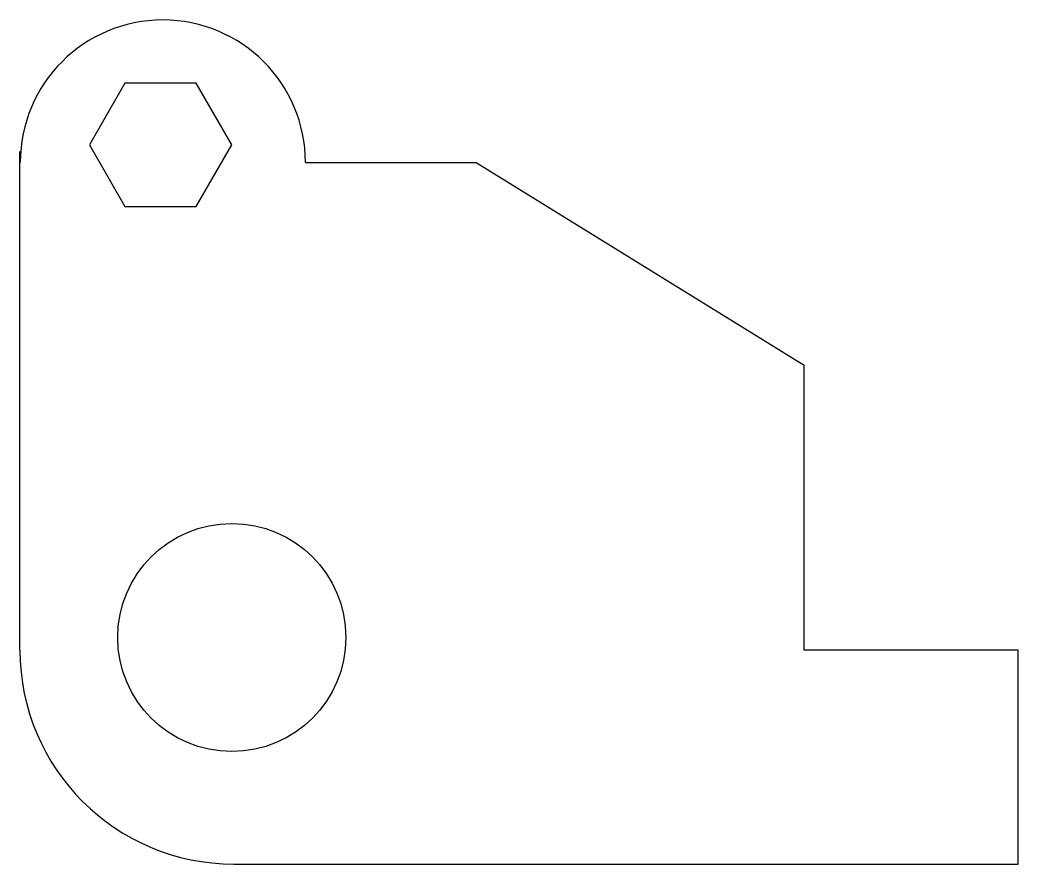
# Model space of a CAD drawing. Header units: millimetres. Extents: x 2629.2 to 2643.2, y 1393.7 to 1405.6.
import ezdxf

# ---------------------------------------------------------------- set-up
doc = ezdxf.new("R2010")
doc.units = ezdxf.units.MM

msp = doc.modelspace()

# ---------------------------------------------------------------- linework, layer by layer
for p, q in [((2629.226, 1396.715), (2629.226, 1403.715)), ((2629.23, 1403.559), (2629.226, 1403.559)), ((2629.226, 1403.559), (2629.23, 1403.559)), ((2633.23, 1403.559), (2635.626, 1403.559)), ((2635.626, 1403.559), (2640.226, 1400.715)), ((2640.226, 1396.715), (2640.226, 1400.715)), ((2643.226, 1396.715), (2640.226, 1396.715)), ((2643.226, 1393.715), (2643.226, 1396.715)), ((2632.226, 1393.715), (2643.226, 1393.715))]:
    msp.add_line(p, q)
msp.add_lwpolyline([(2630.699, 1404.674), (2630.199, 1403.808), (2630.699, 1402.942), (2631.699, 1402.942), (2632.199, 1403.808), (2631.699, 1404.674)], close=True)
msp.add_circle((2632.197, 1396.894), 1.6)
for centre, radius, start, end in [((2631.23, 1403.559), 2, 0, 180), ((2632.226, 1396.715), 3, 180, 270)]:
    msp.add_arc(centre, radius, start, end)

doc.saveas('drawing.dxf')
